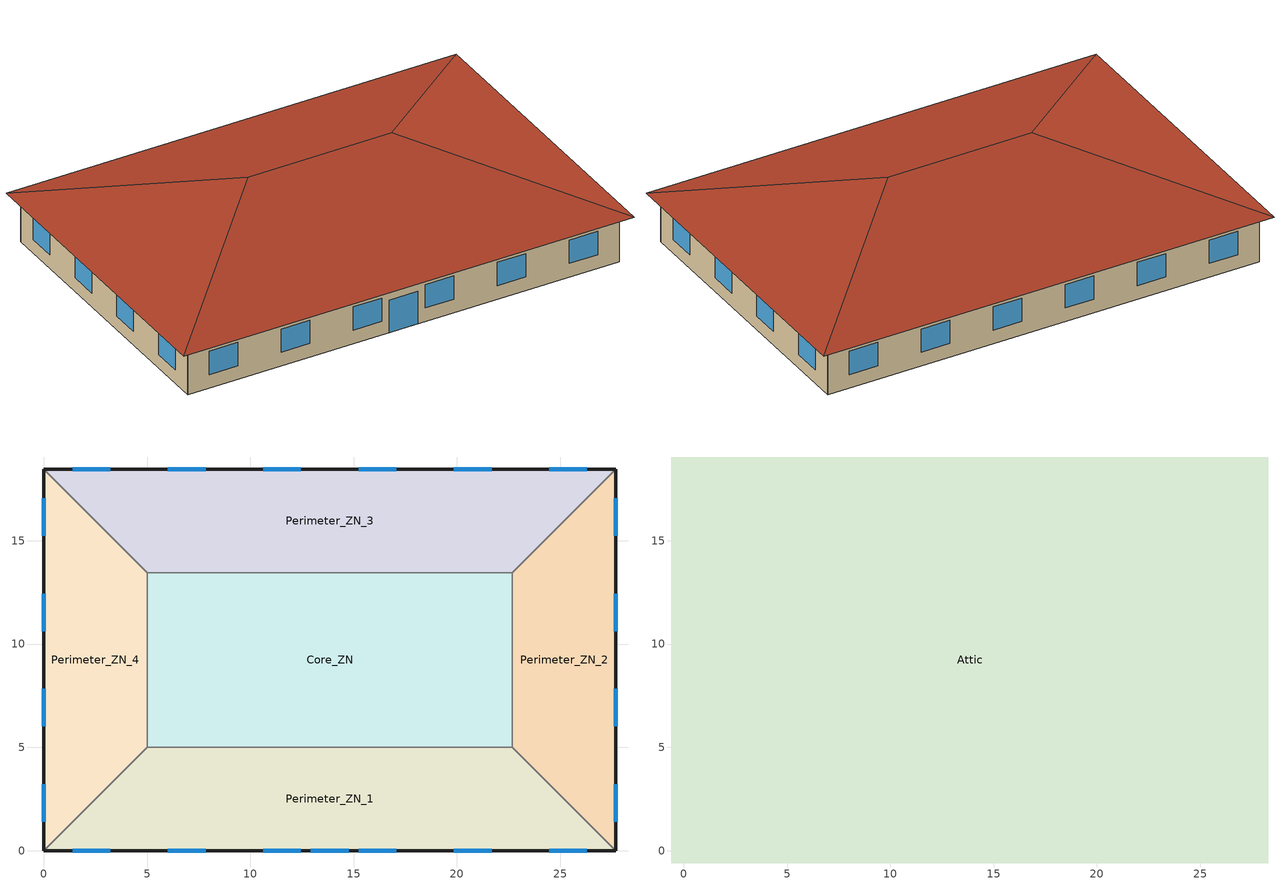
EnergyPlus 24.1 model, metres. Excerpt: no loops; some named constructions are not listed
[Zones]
Core_ZN
 floor ground (ext-slab): 5,13.46 22.69,13.46 22.69,5 5,5 z0
 wall to Perimeter_ZN_2 (int-walls): 22.69,5 22.69,13.46 z0:3.05
 wall to Perimeter_ZN_3 (int-walls): 22.69,13.46 5,13.46 z0:3.05
 wall to Perimeter_ZN_1 (int-walls): 5,5 22.69,5 z0:3.05
 wall to Perimeter_ZN_4 (int-walls): 5,13.46 5,5 z0:3.05
Perimeter_ZN_1
 floor ground (ext-slab): 27.69,0 0,0 5,5 22.69,5 z0
 wall outside (Mass Non-res Ext Wall): 0,0 27.69,0 z0:3.05
 wall to Perimeter_ZN_2 (int-walls): 27.69,0 22.69,5 z0:3.05
 wall to Perimeter_ZN_4 (int-walls): 5,5 0,0 z0:3.05
 window (Window Non-res Fixed): 1.39,0 3.22,0 / 6.01,0 7.84,0 / 10.62,0 12.45,0 / 15.24,0 17.07,0 / 19.85,0 21.68,0 / 24.47,0 26.3,0 z0.9:2.42; 12.93,0 14.76,0 z0:2.13
Perimeter_ZN_2
 floor ground (ext-slab): 22.69,13.46 27.69,18.46 27.69,0 22.69,5 z0
 wall outside (Mass Non-res Ext Wall): 27.69,0 27.69,18.46 z0:3.05
 wall to Perimeter_ZN_3 (int-walls): 27.69,18.46 22.69,13.46 z0:3.05
 window (Window Non-res Fixed): 27.69,1.39 27.69,3.22 / 27.69,6.01 27.69,7.84 / 27.69,10.62 27.69,12.45 / 27.69,15.24 27.69,17.07 z0.9:2.42
Perimeter_ZN_3
 floor ground (ext-slab): 5,13.46 0,18.46 27.69,18.46 22.69,13.46 z0
 wall outside (Mass Non-res Ext Wall): 27.69,18.46 0,18.46 z0:3.05
 wall to Perimeter_ZN_4 (int-walls): 0,18.46 5,13.46 z0:3.05
 window (Window Non-res Fixed): 26.3,18.46 24.47,18.46 / 21.68,18.46 19.85,18.46 / 17.07,18.46 15.24,18.46 / 12.45,18.46 10.62,18.46 / 7.84,18.46 6.01,18.46 / 3.22,18.46 1.39,18.46 z0.9:2.42
Perimeter_ZN_4
 floor ground (ext-slab): 5,5 0,0 0,18.46 5,13.46 z0
 wall outside (Mass Non-res Ext Wall): 0,18.46 0,0 z0:3.05
 window (Window Non-res Fixed): 0,17.07 0,15.24 / 0,12.45 0,10.62 / 0,7.84 0,6.01 / 0,3.22 0,1.39 z0.9:2.42
Attic
 floor outside (Attic Non-res Floor): 28.29,19.06 28.29,-0.6 27.69,0 27.69,18.46 z3.05; -0.6,19.06 28.29,19.06 27.69,18.46 0,18.46 z3.05; 0,0 27.69,0 28.29,-0.6 -0.6,-0.6 z3.05; -0.6,19.06 0,18.46 0,0 -0.6,-0.6 z3.05
 floor to Core_ZN (Attic Non-res Floor): 5,13.46 22.69,13.46 22.69,5 5,5 z3.05
 floor to Perimeter_ZN_2 (Attic Non-res Floor): 22.69,5 22.69,13.46 27.69,18.46 27.69,0 z3.05
 floor to Perimeter_ZN_3 (Attic Non-res Floor): 0,18.46 27.69,18.46 22.69,13.46 5,13.46 z3.05
 floor to Perimeter_ZN_1 (Attic Non-res Floor): 0,0 5,5 22.69,5 27.69,0 z3.05
 floor to Perimeter_ZN_4 (Attic Non-res Floor): 5,13.46 5,5 0,0 0,18.46 z3.05
 roof outside (Attic Non-res Roof): 28.29,-0.6,3.05 28.29,19.06,3.05 18.46,9.23,6.33; 28.29,19.06,3.05 -0.6,19.06,3.05 9.23,9.23,6.33 18.46,9.23,6.33; -0.6,-0.6,3.05 28.29,-0.6,3.05 18.46,9.23,6.33 9.23,9.23,6.33; -0.6,19.06,3.05 -0.6,-0.6,3.05 9.23,9.23,6.33
[Material]
Std Wood 6inch: Roughness=MediumSmooth; Thickness=0.15; Conductivity=0.12; Density=540; Specific Heat=1210; Thermal Absorptance=0.9; Solar Absorptance=0.7; Visible Absorptance=0.7
[MATERIAL] Thermal Absorptance=0.9; Solar Absorptance=0.7; Visible Absorptance=0.7
Name | Roughness | Thickness | Conductivity | Density | Specific Heat
Mat_Z001_O001_Wood_0.0972m | MediumSmooth | 0.097221 | 0.15 | 608 | 1630
Mat_Z001_O002_Plastic_0.0979m | Smooth | 0.097855 | 0.2 | 1000 | 1500
Mat_Z001_O003_Wood_0.0434m | MediumSmooth | 0.043353 | 0.15 | 608 | 1630
Mat_Z001_O004_Wood_0.0446m | MediumSmooth | 0.044591 | 0.15 | 608 | 1630
Mat_Z001_O005_Wood_0.0434m | MediumSmooth | 0.043444 | 0.15 | 608 | 1630
Mat_Z001_O006_Wood_0.1023m | MediumSmooth | 0.102276 | 0.15 | 608 | 1630
Mat_Z001_O007_Wood_0.1402m | MediumSmooth | 0.140151 | 0.15 | 608 | 1630
Mat_Z001_O008_Books_0.1493m | MediumSmooth | 0.149335 | 0.15 | 850 | 1400
Mat_Z001_O009_Books_0.0535m | MediumSmooth | 0.053543 | 0.15 | 850 | 1400
Mat_Z001_O010_Plastic_0.0793m | Smooth | 0.079284 | 0.2 | 1000 | 1500
Mat_Z001_O011_Wood_0.1252m | MediumSmooth | 0.12519 | 0.15 | 608 | 1630
Mat_Z001_O012_Plastic_0.0873m | Smooth | 0.087304 | 0.2 | 1000 | 1500
Mat_Z001_O013_Wood_0.0486m | MediumSmooth | 0.048615 | 0.15 | 608 | 1630
Mat_Z001_O014_Wood_0.0480m | MediumSmooth | 0.048002 | 0.15 | 608 | 1630
Mat_Z001_O015_Wood_0.0487m | MediumSmooth | 0.048741 | 0.15 | 608 | 1630
Mat_Z001_O016_Wood_0.2034m | MediumSmooth | 0.203353 | 0.15 | 608 | 1630
Mat_Z001_O017_Books_0.1699m | MediumSmooth | 0.169881 | 0.15 | 850 | 1400
Mat_Z001_O018_Books_0.0701m | MediumSmooth | 0.070149 | 0.15 | 850 | 1400
Mat_Z001_O019_Plastic_0.0866m | Smooth | 0.086564 | 0.2 | 1000 | 1500
Mat_Z001_O020_Wood_0.1323m | MediumSmooth | 0.132283 | 0.15 | 608 | 1630
Mat_Z001_O021_Plastic_0.1657m | Smooth | 0.165693 | 0.2 | 1000 | 1500
Mat_Z001_O022_Plastic_0.0506m | Smooth | 0.050633 | 0.2 | 1000 | 1500
Mat_Z001_O023_Wood_0.0530m | MediumSmooth | 0.053002 | 0.15 | 608 | 1630
Mat_Z001_O024_Wood_0.0481m | MediumSmooth | 0.048105 | 0.15 | 608 | 1630
Mat_Z001_O025_Wood_0.0586m | MediumSmooth | 0.058647 | 0.15 | 608 | 1630
Mat_Z001_O026_Wood_0.4293m | MediumSmooth | 0.429328 | 0.15 | 608 | 1630
Mat_Z001_O027_Wood_0.2269m | MediumSmooth | 0.226946 | 0.15 | 608 | 1630
Mat_Z001_O028_Books_0.1553m | MediumSmooth | 0.155279 | 0.15 | 850 | 1400
Mat_Z001_O029_Books_0.0749m | MediumSmooth | 0.074856 | 0.15 | 850 | 1400
Mat_Z001_O030_Plastic_0.0689m | Smooth | 0.068944 | 0.2 | 1000 | 1500
Mat_Z001_O031_Plastic_0.0140m | Smooth | 0.013992 | 0.2 | 1000 | 1500
Mat_Z001_O032_Wood_0.0965m | MediumSmooth | 0.096541 | 0.15 | 608 | 1630
Mat_Z001_O033_Plastic_0.0754m | Smooth | 0.075437 | 0.2 | 1000 | 1500
Mat_Z001_O034_Wood_0.0479m | MediumSmooth | 0.04792 | 0.15 | 608 | 1630
Mat_Z001_O035_Wood_0.0517m | MediumSmooth | 0.051746 | 0.15 | 608 | 1630
Mat_Z001_O036_Wood_0.0576m | MediumSmooth | 0.057601 | 0.15 | 608 | 1630
Mat_Z001_O037_Wood_0.2203m | MediumSmooth | 0.22025 | 0.15 | 608 | 1630
Mat_Z001_O038_Wood_0.2109m | MediumSmooth | 0.210905 | 0.15 | 608 | 1630
Mat_Z001_O039_Books_0.1413m | MediumSmooth | 0.14135 | 0.15 | 850 | 1400
Mat_Z001_O040_Books_0.0523m | MediumSmooth | 0.052316 | 0.15 | 850 | 1400
Mat_Z001_O041_Plastic_0.0886m | Smooth | 0.08859 | 0.2 | 1000 | 1500
Mat_Z001_O042_Wood_0.1147m | MediumSmooth | 0.114736 | 0.15 | 608 | 1630
Mat_Z001_O043_Plastic_0.0409m | Smooth | 0.040872 | 0.2 | 1000 | 1500
Mat_Z001_O044_Wood_0.0501m | MediumSmooth | 0.050092 | 0.15 | 608 | 1630
Mat_Z001_O045_Wood_0.0478m | MediumSmooth | 0.047767 | 0.15 | 608 | 1630
Mat_Z001_O046_Wood_0.0529m | MediumSmooth | 0.052904 | 0.15 | 608 | 1630
Mat_Z001_O047_Wood_0.3403m | MediumSmooth | 0.340269 | 0.15 | 608 | 1630
Mat_Z001_O048_Wood_0.2090m | MediumSmooth | 0.208975 | 0.15 | 608 | 1630
Mat_Z001_O049_Books_0.1574m | MediumSmooth | 0.157364 | 0.15 | 850 | 1400
Mat_Z001_O050_Books_0.0664m | MediumSmooth | 0.066372 | 0.15 | 850 | 1400
Mat_Z001_O051_Plastic_0.1136m | Smooth | 0.113577 | 0.2 | 1000 | 1500
Mat_Z001_O052_Plastic_0.0168m | Smooth | 0.016791 | 0.2 | 1000 | 1500
Mat_Z001_O053_Wood_0.0942m | MediumSmooth | 0.094235 | 0.15 | 608 | 1630
Mat_Z001_O054_Books_0.0812m | MediumSmooth | 0.081224 | 0.15 | 850 | 1400
Mat_Z001_O055_Wood_0.0240m | MediumSmooth | 0.023991 | 0.15 | 608 | 1630
Mat_Z001_O056_Wood_0.0563m | MediumSmooth | 0.056286 | 0.15 | 608 | 1630
Mat_Z001_O057_Plastic_0.0854m | Smooth | 0.085384 | 0.2 | 1000 | 1500
Mat_Z001_O058_Plastic_0.0917m | Smooth | 0.091747 | 0.2 | 1000 | 1500
Mat_Z001_O059_Wood_0.1795m | MediumSmooth | 0.179498 | 0.15 | 608 | 1630
Mat_Z001_O060_Plastic_0.0534m | Smooth | 0.053386 | 0.2 | 1000 | 1500
Mat_Z001_O061_Wood_0.0925m | MediumSmooth | 0.092511 | 0.15 | 608 | 1630
Mat_Z001_O062_Books_0.1566m | MediumSmooth | 0.15665 | 0.15 | 850 | 1400
Mat_Z001_O063_Wood_0.0497m | MediumSmooth | 0.049722 | 0.15 | 608 | 1630
Mat_Z001_O064_Wood_0.0549m | MediumSmooth | 0.054946 | 0.15 | 608 | 1630
Mat_Z001_O065_Plastic_0.1108m | Smooth | 0.110764 | 0.2 | 1000 | 1500
Mat_Z001_O066_Plastic_0.1160m | Smooth | 0.11601 | 0.2 | 1000 | 1500
Mat_Z001_O067_Wood_0.2137m | MediumSmooth | 0.213676 | 0.15 | 608 | 1630
Mat_Z001_O068_Wood_0.1038m | MediumSmooth | 0.103768 | 0.15 | 608 | 1630
Mat_Z001_O069_Books_0.1518m | MediumSmooth | 0.151813 | 0.15 | 850 | 1400
Mat_Z001_O070_Wood_0.0476m | MediumSmooth | 0.04755 | 0.15 | 608 | 1630
Mat_Z001_O071_Plastic_0.0500m | Smooth | 0.05 | 0.2 | 1000 | 1500
Mat_Z001_O072_Plastic_0.1679m | Smooth | 0.167919 | 0.2 | 1000 | 1500
Mat_Z001_O073_Plastic_0.1320m | Smooth | 0.131967 | 0.2 | 1000 | 1500
Mat_Z001_O074_Wood_0.1862m | MediumSmooth | 0.186187 | 0.15 | 608 | 1630
Mat_Z001_O075_Wood_0.1030m | MediumSmooth | 0.103 | 0.15 | 608 | 1630
Mat_Z001_O076_Books_0.1104m | MediumSmooth | 0.110391 | 0.15 | 850 | 1400
Mat_Z001_O077_Wood_0.0275m | MediumSmooth | 0.027479 | 0.15 | 608 | 1630
Mat_Z001_O078_Wood_0.0361m | MediumSmooth | 0.036074 | 0.15 | 608 | 1630
Mat_Z001_O079_Plastic_0.0874m | Smooth | 0.087429 | 0.2 | 1000 | 1500
Mat_Z001_O080_Plastic_0.1459m | Smooth | 0.145888 | 0.2 | 1000 | 1500
Mat_Z001_O081_Wood_0.1518m | MediumSmooth | 0.151793 | 0.15 | 608 | 1630
Mat_Z001_O082_Wood_0.1314m | MediumSmooth | 0.131396 | 0.15 | 608 | 1630
Mat_Z001_O083_Books_0.5142m | MediumSmooth | 0.514159 | 0.15 | 850 | 1400
Mat_Z001_O084_Wood_0.1200m | MediumSmooth | 0.120044 | 0.15 | 608 | 1630
Mat_Z001_O085_Wood_0.1360m | MediumSmooth | 0.136014 | 0.15 | 608 | 1630
Mat_Z001_O086_Wood_0.1739m | MediumSmooth | 0.173903 | 0.15 | 608 | 1630
Mat_Z001_O087_Plastic_0.8157m | Smooth | 0.815673 | 0.2 | 1000 | 1500
Mat_Z001_O088_Plastic_1.2062m | Smooth | 1.206228 | 0.2 | 1000 | 1500
Mat_Z001_O089_Wood_0.5306m | MediumSmooth | 0.530558 | 0.15 | 608 | 1630
Mat_Z001_O090_Wood_0.1225m | MediumSmooth | 0.122542 | 0.15 | 608 | 1630
Mat_Z001_O091_Wood_0.1127m | MediumSmooth | 0.112727 | 0.15 | 608 | 1630
Mat_Z001_O092_Plastic_0.0396m | Smooth | 0.039604 | 0.2 | 1000 | 1500
Mat_Z001_O093_Plastic_0.1363m | Smooth | 0.136295 | 0.2 | 1000 | 1500
Mat_Z001_O094_Wood_0.0467m | MediumSmooth | 0.046722 | 0.15 | 608 | 1630
Mat_Z001_O095_Fabric_0.1250m | Rough | 0.124956 | 0.06 | 288 | 1380
Mat_Z001_O096_Wood_0.0538m | MediumSmooth | 0.05385 | 0.15 | 608 | 1630
Mat_Z001_O097_Wood_0.0481m; Mat_Z001_O211_Wood_0.0481m | MediumSmooth | 0.048068 | 0.15 | 608 | 1630
Mat_Z001_O098_Plastic_0.0196m | Smooth | 0.019601 | 0.2 | 1000 | 1500
Mat_Z001_O099_Plastic_0.1108m | Smooth | 0.110815 | 0.2 | 1000 | 1500
Mat_Z001_O100_Wood_0.0696m | MediumSmooth | 0.06958 | 0.15 | 608 | 1630
Mat_Z001_O101_Wood_0.2029m | MediumSmooth | 0.202919 | 0.15 | 608 | 1630
Mat_Z001_O102_Wood_0.1209m | MediumSmooth | 0.12093 | 0.15 | 608 | 1630
Mat_Z001_O103_Plastic_0.1008m | Smooth | 0.100812 | 0.2 | 1000 | 1500
Mat_Z001_O104_Plastic_0.1311m | Smooth | 0.131054 | 0.2 | 1000 | 1500
Mat_Z001_O105_Wood_0.0386m | MediumSmooth | 0.038567 | 0.15 | 608 | 1630
Mat_Z001_O106_Wood_0.0530m | MediumSmooth | 0.053001 | 0.15 | 608 | 1630
Mat_Z001_O107_Fabric_0.1504m | Rough | 0.150432 | 0.06 | 288 | 1380
Mat_Z001_O108_Wood_0.0535m | MediumSmooth | 0.053481 | 0.15 | 608 | 1630
Mat_Z001_O109_Wood_0.0589m | MediumSmooth | 0.058909 | 0.15 | 608 | 1630
Mat_Z001_O110_Plastic_0.0180m | Smooth | 0.017961 | 0.2 | 1000 | 1500
Mat_Z001_O111_Plastic_0.1384m | Smooth | 0.138396 | 0.2 | 1000 | 1500
Mat_Z001_O112_Wood_0.0624m | MediumSmooth | 0.062415 | 0.15 | 608 | 1630
Mat_Z001_O113_Wood_0.3059m | MediumSmooth | 0.30593 | 0.15 | 608 | 1630
Mat_Z001_O114_Wood_0.1012m | MediumSmooth | 0.101249 | 0.15 | 608 | 1630
Mat_Z001_O115_Plastic_0.1265m | Smooth | 0.126541 | 0.2 | 1000 | 1500
Mat_Z001_O116_Wood_0.0732m | MediumSmooth | 0.073152 | 0.15 | 608 | 1630
Mat_Z001_O117_Fabric_0.1394m | Rough | 0.139384 | 0.06 | 288 | 1380
Mat_Z001_O118_Wood_0.0521m | MediumSmooth | 0.05211 | 0.15 | 608 | 1630
Mat_Z001_O119_Wood_0.0456m | MediumSmooth | 0.045573 | 0.15 | 608 | 1630
Mat_Z001_O120_Plastic_0.0149m | Smooth | 0.014878 | 0.2 | 1000 | 1500
Mat_Z001_O121_Plastic_0.0970m | Smooth | 0.097005 | 0.2 | 1000 | 1500
Mat_Z001_O122_Wood_0.0529m | MediumSmooth | 0.052897 | 0.15 | 608 | 1630
Mat_Z001_O123_Wood_0.3216m | MediumSmooth | 0.321568 | 0.15 | 608 | 1630
Mat_Z001_O124_Wood_0.1032m | MediumSmooth | 0.103235 | 0.15 | 608 | 1630
Mat_Z001_O125_Plastic_0.1510m | Smooth | 0.150984 | 0.2 | 1000 | 1500
Mat_Z001_O126_Plastic_0.1483m | Smooth | 0.148293 | 0.2 | 1000 | 1500
Mat_Z001_O127_Wood_0.0878m | MediumSmooth | 0.087829 | 0.15 | 608 | 1630
Mat_Z001_O128_Wood_0.0507m | MediumSmooth | 0.050686 | 0.15 | 608 | 1630
Mat_Z001_O129_Fabric_0.1678m | Rough | 0.16777 | 0.06 | 288 | 1380
Mat_Z001_O130_Wood_0.0489m | MediumSmooth | 0.048889 | 0.15 | 608 | 1630
Mat_Z001_O131_Wood_0.0555m | MediumSmooth | 0.055502 | 0.15 | 608 | 1630
Mat_Z001_O132_Plastic_0.0162m | Smooth | 0.016169 | 0.2 | 1000 | 1500
Mat_Z001_O133_Plastic_0.2368m | Smooth | 0.236814 | 0.2 | 1000 | 1500
Mat_Z001_O134_Wood_0.0574m | MediumSmooth | 0.057386 | 0.15 | 608 | 1630
Mat_Z001_O135_Wood_0.0211m | MediumSmooth | 0.021074 | 0.15 | 608 | 1630
Mat_Z001_O136_Wood_0.0619m | MediumSmooth | 0.061875 | 0.15 | 608 | 1630
Mat_Z001_O137_Plastic_0.1283m | Smooth | 0.12826 | 0.2 | 1000 | 1500
Mat_Z001_O138_Wood_0.0912m | MediumSmooth | 0.091182 | 0.15 | 608 | 1630
Mat_Z001_O139_Books_0.0588m | MediumSmooth | 0.058788 | 0.15 | 850 | 1400
Mat_Z001_O140_Fabric_0.1281m | Rough | 0.128115 | 0.06 | 288 | 1380
Mat_Z001_O141_Plastic_0.1018m | Smooth | 0.101779 | 0.2 | 1000 | 1500
Mat_Z001_O142_Plastic_0.1341m | Smooth | 0.134061 | 0.2 | 1000 | 1500
Mat_Z001_O143_Wood_0.0550m | MediumSmooth | 0.055029 | 0.15 | 608 | 1630
Mat_Z001_O144_Fabric_0.1300m | Rough | 0.130032 | 0.06 | 288 | 1380
Mat_Z001_O145_Wood_0.0601m | MediumSmooth | 0.060106 | 0.15 | 608 | 1630
Mat_Z001_O146_Fabric_0.1156m | Rough | 0.115567 | 0.06 | 288 | 1380
Mat_Z001_O147_Fabric_0.1188m | Rough | 0.118834 | 0.06 | 288 | 1380
Mat_Z001_O148_Wood_0.0668m | MediumSmooth | 0.066784 | 0.15 | 608 | 1630
Mat_Z001_O149_Plastic_0.0946m | Smooth | 0.094569 | 0.2 | 1000 | 1500
Mat_Z001_O150_Plastic_0.0771m | Smooth | 0.077107 | 0.2 | 1000 | 1500
Mat_Z001_O151_Plastic_0.0497m | Smooth | 0.049652 | 0.2 | 1000 | 1500
Mat_Z001_O152_Plastic_0.0716m | Smooth | 0.071623 | 0.2 | 1000 | 1500
Mat_Z001_O153_Plastic_0.0626m | Smooth | 0.062559 | 0.2 | 1000 | 1500
Mat_Z001_O154_Plastic_0.1199m | Smooth | 0.1199 | 0.2 | 1000 | 1500
Mat_Z001_O155_Wood_0.0951m | MediumSmooth | 0.095119 | 0.15 | 608 | 1630
Mat_Z001_O156_Books_0.0438m | MediumSmooth | 0.043776 | 0.15 | 850 | 1400
Mat_Z001_O157_Fabric_0.1145m | Rough | 0.114473 | 0.06 | 288 | 1380
Mat_Z001_O158_Plastic_0.1697m | Smooth | 0.169682 | 0.2 | 1000 | 1500
Mat_Z001_O159_Plastic_0.1853m | Smooth | 0.185253 | 0.2 | 1000 | 1500
Mat_Z001_O160_Wood_0.0571m | MediumSmooth | 0.057133 | 0.15 | 608 | 1630
Mat_Z001_O161_Fabric_0.2046m | Rough | 0.204557 | 0.06 | 288 | 1380
Mat_Z001_O162_Wood_0.0583m | MediumSmooth | 0.058294 | 0.15 | 608 | 1630
Mat_Z001_O163_Fabric_0.1355m | Rough | 0.135469 | 0.06 | 288 | 1380
Mat_Z001_O164_Fabric_0.1236m | Rough | 0.123631 | 0.06 | 288 | 1380
Mat_Z001_O165_Wood_0.0673m | MediumSmooth | 0.067302 | 0.15 | 608 | 1630
Mat_Z001_O166_Plastic_0.1278m | Smooth | 0.127797 | 0.2 | 1000 | 1500
Mat_Z001_O167_Plastic_0.0746m | Smooth | 0.074616 | 0.2 | 1000 | 1500
Mat_Z001_O168_Plastic_0.0538m | Smooth | 0.053763 | 0.2 | 1000 | 1500
Mat_Z001_O169_Plastic_0.0942m | Smooth | 0.094235 | 0.2 | 1000 | 1500
Mat_Z001_O170_Plastic_0.0684m | Smooth | 0.068352 | 0.2 | 1000 | 1500
Mat_Z001_O171_Wood_0.0494m | MediumSmooth | 0.049392 | 0.15 | 608 | 1630
Mat_Z001_O172_Plastic_0.1224m | Smooth | 0.122361 | 0.2 | 1000 | 1500
Mat_Z001_O173_Wood_0.0923m | MediumSmooth | 0.092274 | 0.15 | 608 | 1630
Mat_Z001_O174_Books_0.0535m | MediumSmooth | 0.053471 | 0.15 | 850 | 1400
Mat_Z001_O175_Fabric_0.1516m | Rough | 0.151614 | 0.06 | 288 | 1380
Mat_Z001_O176_Plastic_0.1705m | Smooth | 0.170527 | 0.2 | 1000 | 1500
Mat_Z001_O177_Plastic_0.1377m | Smooth | 0.13771 | 0.2 | 1000 | 1500
Mat_Z001_O178_Wood_0.0416m | MediumSmooth | 0.041635 | 0.15 | 608 | 1630
Mat_Z001_O179_Fabric_0.1653m | Rough | 0.165301 | 0.06 | 288 | 1380
Mat_Z001_O180_Wood_0.0600m | MediumSmooth | 0.059971 | 0.15 | 608 | 1630
Mat_Z001_O181_Fabric_0.1478m | Rough | 0.147818 | 0.06 | 288 | 1380
Mat_Z001_O182_Fabric_0.0994m | Rough | 0.099419 | 0.06 | 288 | 1380
Mat_Z001_O183_Wood_0.0573m | MediumSmooth | 0.057279 | 0.15 | 608 | 1630
Mat_Z001_O184_Plastic_0.1500m | Smooth | 0.15 | 0.2 | 1000 | 1500
Mat_Z001_O185_Plastic_0.0644m | Smooth | 0.064385 | 0.2 | 1000 | 1500
Mat_Z001_O186_Plastic_0.0738m | Smooth | 0.073831 | 0.2 | 1000 | 1500
Mat_Z001_O187_Plastic_0.0781m | Smooth | 0.078133 | 0.2 | 1000 | 1500
Mat_Z001_O188_Plastic_0.1287m | Smooth | 0.128682 | 0.2 | 1000 | 1500
Mat_Z001_O189_Books_0.0547m | MediumSmooth | 0.054743 | 0.15 | 850 | 1400
Mat_Z001_O190_Plastic_0.1209m | Smooth | 0.120939 | 0.2 | 1000 | 1500
Mat_Z001_O191_Wood_0.0930m | MediumSmooth | 0.092961 | 0.15 | 608 | 1630
Mat_Z001_O192_Books_0.0926m | MediumSmooth | 0.09259 | 0.15 | 850 | 1400
Mat_Z001_O193_Fabric_0.1114m | Rough | 0.111412 | 0.06 | 288 | 1380
Mat_Z001_O194_Plastic_0.1312m | Smooth | 0.131189 | 0.2 | 1000 | 1500
Mat_Z001_O195_Plastic_0.1825m | Smooth | 0.182549 | 0.2 | 1000 | 1500
Mat_Z001_O196_Wood_0.0418m | MediumSmooth | 0.041847 | 0.15 | 608 | 1630
Mat_Z001_O197_Fabric_0.1676m | Rough | 0.167559 | 0.06 | 288 | 1380
Mat_Z001_O198_Wood_0.0645m | MediumSmooth | 0.064533 | 0.15 | 608 | 1630
Mat_Z001_O199_Plastic_0.1303m | Smooth | 0.130283 | 0.2 | 1000 | 1500
Mat_Z001_O200_Plastic_0.0995m | Smooth | 0.09952 | 0.2 | 1000 | 1500
Mat_Z001_O201_Plastic_0.0539m | Smooth | 0.053922 | 0.2 | 1000 | 1500
Mat_Z001_O202_Plastic_0.0701m | Smooth | 0.07006 | 0.2 | 1000 | 1500
Mat_Z001_O203_Plastic_0.0588m | Smooth | 0.058786 | 0.2 | 1000 | 1500
Mat_Z001_O204_Fabric_0.0573m | Rough | 0.057256 | 0.06 | 288 | 1380
Mat_Z001_O205_Plastic_0.1164m | Smooth | 0.11645 | 0.2 | 1000 | 1500
Mat_Z001_O206_Wood_0.0930m | MediumSmooth | 0.093023 | 0.15 | 608 | 1630
Mat_Z001_O207_Books_0.0663m | MediumSmooth | 0.066295 | 0.15 | 850 | 1400
Mat_Z001_O208_Fabric_0.1368m | Rough | 0.136835 | 0.06 | 288 | 1380
Mat_Z001_O209_Plastic_0.1771m | Smooth | 0.177134 | 0.2 | 1000 | 1500
Mat_Z001_O210_Plastic_0.2207m | Smooth | 0.220701 | 0.2 | 1000 | 1500
Mat_Z001_O212_Fabric_0.2096m | Rough | 0.209568 | 0.06 | 288 | 1380
Mat_Z001_O213_Wood_0.0624m | MediumSmooth | 0.062374 | 0.15 | 608 | 1630
Mat_Z001_O214_Fabric_0.2391m | Rough | 0.239118 | 0.06 | 288 | 1380
Mat_Z001_O215_Wood_0.0670m | MediumSmooth | 0.066956 | 0.15 | 608 | 1630
Mat_Z001_O216_Plastic_0.1213m | Smooth | 0.121348 | 0.2 | 1000 | 1500
Mat_Z001_O217_Plastic_0.0788m | Smooth | 0.078781 | 0.2 | 1000 | 1500
Mat_Z001_O218_Plastic_0.0503m | Smooth | 0.050262 | 0.2 | 1000 | 1500
Mat_Z001_O219_Plastic_0.0899m | Smooth | 0.089859 | 0.2 | 1000 | 1500
Mat_Z001_O220_Plastic_0.0986m | Smooth | 0.098571 | 0.2 | 1000 | 1500
Mat_Z001_O221_Wood_0.0412m | MediumSmooth | 0.041186 | 0.15 | 608 | 1630
Mat_Z001_O222_Wood_0.0456m | MediumSmooth | 0.045649 | 0.15 | 608 | 1630
Mat_Z001_O224_Wood_0.0676m | MediumSmooth | 0.067605 | 0.15 | 608 | 1630
Mat_Z001_O225_Wood_0.0680m | MediumSmooth | 0.068016 | 0.15 | 608 | 1630
Mat_Z001_O226_Wood_0.0590m | MediumSmooth | 0.059033 | 0.15 | 608 | 1630
Mat_Z001_O227_Plastic_0.4093m | Smooth | 0.409271 | 0.2 | 1000 | 1500
Mat_Z001_O228_Wood_0.0348m | MediumSmooth | 0.034817 | 0.15 | 608 | 1630
Mat_Z001_O229_Plastic_0.1462m | Smooth | 0.146218 | 0.2 | 1000 | 1500
Mat_Z001_O230_Wood_0.0575m | MediumSmooth | 0.057476 | 0.15 | 608 | 1630
Mat_Z001_O231_Plastic_0.1036m | Smooth | 0.103596 | 0.2 | 1000 | 1500
Mat_Z001_O232_Plastic_0.2930m | Smooth | 0.293027 | 0.2 | 1000 | 1500
Mat_Z001_O233_Books_0.1436m | MediumSmooth | 0.143576 | 0.15 | 850 | 1400
Mat_Z001_O234_Plastic_0.1478m | Smooth | 0.147771 | 0.2 | 1000 | 1500
Mat_Z001_O235_Wood_0.1153m | MediumSmooth | 0.115272 | 0.15 | 608 | 1630
Mat_Z001_O236_Wood_0.3308m | MediumSmooth | 0.330836 | 0.15 | 608 | 1630
Mat_Z001_O237_Wood_0.0671m | MediumSmooth | 0.06711 | 0.15 | 608 | 1630
Mat_Z001_O238_Wood_0.0668m | MediumSmooth | 0.066808 | 0.15 | 608 | 1630
Mat_Z001_O239_Fabric_0.5385m | Rough | 0.538477 | 0.06 | 288 | 1380
Mat_Z001_O240_Wood_0.0700m | MediumSmooth | 0.069978 | 0.15 | 608 | 1630
Mat_Z001_O241_Wood_0.0582m | MediumSmooth | 0.058236 | 0.15 | 608 | 1630
Mat_Z001_O242_Wood_0.0572m | MediumSmooth | 0.057194 | 0.15 | 608 | 1630
Mat_Z001_O243_Wood_0.0482m | MediumSmooth | 0.048246 | 0.15 | 608 | 1630
Mat_Z001_O244_Wood_0.1041m | MediumSmooth | 0.104137 | 0.15 | 608 | 1630
Mat_Z001_O245_Wood_0.0704m | MediumSmooth | 0.070402 | 0.15 | 608 | 1630
Mat_Z001_O246_Wood_0.2318m | MediumSmooth | 0.231791 | 0.15 | 608 | 1630
Mat_Z001_O247_Wood_0.2432m | MediumSmooth | 0.243192 | 0.15 | 608 | 1630
Mat_Z001_O248_Wood_0.3384m | MediumSmooth | 0.338351 | 0.15 | 608 | 1630
Mat_Z001_O249_Wood_0.2693m | MediumSmooth | 0.269304 | 0.15 | 608 | 1630
Mat_Z001_O250_Wood_0.3171m | MediumSmooth | 0.317113 | 0.15 | 608 | 1630
Mat_Z001_O251_Wood_0.1423m | MediumSmooth | 0.142271 | 0.15 | 608 | 1630
Mat_Z001_O252_Wood_0.1006m | MediumSmooth | 0.100562 | 0.15 | 608 | 1630
Mat_Z001_O253_Wood_0.1321m | MediumSmooth | 0.132141 | 0.15 | 608 | 1630
Mat_Z001_O254_Wood_0.1730m | MediumSmooth | 0.173008 | 0.15 | 608 | 1630
Mat_Z001_O255_Wood_0.3794m | MediumSmooth | 0.379412 | 0.15 | 608 | 1630
Mat_Z001_O256_Plastic_0.2305m | Smooth | 0.230477 | 0.2 | 1000 | 1500
Mat_Z001_O257_Plastic_0.1309m | Smooth | 0.130922 | 0.2 | 1000 | 1500
Mat_Z001_O258_Books_0.0529m | MediumSmooth | 0.052851 | 0.15 | 850 | 1400
Mat_Z001_O259_Wood_0.2110m | MediumSmooth | 0.210971 | 0.15 | 608 | 1630
Mat_Z001_O260_Wood_0.1218m | MediumSmooth | 0.121813 | 0.15 | 608 | 1630
Mat_Z001_O261_Books_0.0911m | MediumSmooth | 0.091128 | 0.15 | 850 | 1400
Mat_Z001_O262_Plastic_0.0634m | Smooth | 0.063408 | 0.2 | 1000 | 1500
Mat_Z001_O263_Plastic_0.0689m | Smooth | 0.068871 | 0.2 | 1000 | 1500
Mat_Z001_O264_Fabric_0.0890m | Rough | 0.088985 | 0.06 | 288 | 1380
Mat_Z001_O265_Fabric_0.1555m | Rough | 0.155542 | 0.06 | 288 | 1380
Mat_Z001_O266_Fabric_0.1065m | Rough | 0.106474 | 0.06 | 288 | 1380
Mat_Z001_O267_Fabric_0.1612m | Rough | 0.161182 | 0.06 | 288 | 1380
Mat_Z001_O268_Fabric_0.1037m | Rough | 0.103651 | 0.06 | 288 | 1380
Mat_Z001_O269_Fabric_0.1666m | Rough | 0.166588 | 0.06 | 288 | 1380
Mat_Z001_O270_Books_0.1280m | MediumSmooth | 0.127957 | 0.15 | 850 | 1400
Mat_Z001_O271_Plastic_0.1857m | Smooth | 0.185717 | 0.2 | 1000 | 1500
Mat_Z001_O272_Plastic_0.1085m | Smooth | 0.108482 | 0.2 | 1000 | 1500
Mat_Z001_O273_Wood_0.2619m | MediumSmooth | 0.261866 | 0.15 | 608 | 1630
Mat_Z001_O274_Plastic_0.0937m | Smooth | 0.093657 | 0.2 | 1000 | 1500
Mat_Z001_O275_Wood_0.4018m | MediumSmooth | 0.401759 | 0.15 | 608 | 1630
Mat_Z001_O276_Wood_0.2608m | MediumSmooth | 0.260778 | 0.15 | 608 | 1630
Mat_Z001_O277_Books_0.2848m | MediumSmooth | 0.28477 | 0.15 | 850 | 1400
Mat_Z001_O278_Plastic_0.4196m | Smooth | 0.419575 | 0.2 | 1000 | 1500
Mat_Z001_O279_Wood_0.1852m | MediumSmooth | 0.18518 | 0.15 | 608 | 1630
Mat_Z001_O280_Wood_0.1135m | MediumSmooth | 0.113452 | 0.15 | 608 | 1630
Mat_Z001_O281_Wood_0.0588m | MediumSmooth | 0.058819 | 0.15 | 608 | 1630
Mat_Z001_O282_Wood_0.1325m | MediumSmooth | 0.132473 | 0.15 | 608 | 1630
Mat_Z001_O283_Plastic_0.1370m | Smooth | 0.136976 | 0.2 | 1000 | 1500
Mat_Z001_O284_Wood_0.0561m | MediumSmooth | 0.056063 | 0.15 | 608 | 1630
Mat_Z001_O285_Wood_0.0525m | MediumSmooth | 0.05249 | 0.15 | 608 | 1630
Mat_Z001_O286_Wood_0.0568m | MediumSmooth | 0.056772 | 0.15 | 608 | 1630
Mat_Z001_O287_Wood_0.0896m | MediumSmooth | 0.089597 | 0.15 | 608 | 1630
Mat_Z001_O288_Wood_0.1842m | MediumSmooth | 0.184192 | 0.15 | 608 | 1630
Mat_Z001_O289_Concrete_0.5281m | MediumRough | 0.528057 | 1.95 | 2240 | 900
Mat_Z001_O290_Concrete_0.2935m | MediumRough | 0.29354 | 1.95 | 2240 | 900
Mat_Z001_O291_Plastic_0.0833m | Smooth | 0.083299 | 0.2 | 1000 | 1500
Mat_Z001_O292_Plastic_0.0685m | Smooth | 0.068514 | 0.2 | 1000 | 1500
Mat_Z001_O293_Plastic_0.0668m | Smooth | 0.066775 | 0.2 | 1000 | 1500
Mat_Z001_O294_Books_0.0635m | MediumSmooth | 0.063492 | 0.15 | 850 | 1400
Mat_Z001_O295_Plastic_0.0753m | Smooth | 0.075334 | 0.2 | 1000 | 1500
Mat_Z001_O296_Plastic_0.0154m | Smooth | 0.01543 | 0.2 | 1000 | 1500
Mat_Z001_O297_Plastic_0.0145m | Smooth | 0.01447 | 0.2 | 1000 | 1500
Mat_Z001_O298_Plastic_0.1528m | Smooth | 0.152764 | 0.2 | 1000 | 1500
Mat_Z001_O299_Plastic_0.1249m | Smooth | 0.124949 | 0.2 | 1000 | 1500
Mat_Z001_O300_Wood_0.2698m | MediumSmooth | 0.26981 | 0.15 | 608 | 1630
Mat_Z001_O301_Plastic_0.1400m | Smooth | 0.139997 | 0.2 | 1000 | 1500
Mat_Z001_O302_Plastic_0.1498m | Smooth | 0.14976 | 0.2 | 1000 | 1500
Mat_Z001_O303_Plastic_0.1361m | Smooth | 0.136129 | 0.2 | 1000 | 1500
Mat_Z001_O304_Plastic_0.0335m | Smooth | 0.03351 | 0.2 | 1000 | 1500
Mat_Z001_O305_Plastic_0.0247m | Smooth | 0.024691 | 0.2 | 1000 | 1500
Mat_Z001_O306_Plastic_0.0554m | Smooth | 0.055387 | 0.2 | 1000 | 1500
Mat_Z001_O307_Plastic_0.0592m | Smooth | 0.059238 | 0.2 | 1000 | 1500
Mat_Z001_O308_Plastic_0.0800m | Smooth | 0.079969 | 0.2 | 1000 | 1500
Mat_Z001_O309_Plastic_0.0660m | Smooth | 0.065972 | 0.2 | 1000 | 1500
Mat_Z001_O310_Plastic_0.0364m | Smooth | 0.036395 | 0.2 | 1000 | 1500
Mat_Z001_O311_Plastic_0.1420m | Smooth | 0.142034 | 0.2 | 1000 | 1500
Mat_Z001_O312_Concrete_0.2657m | MediumRough | 0.265699 | 1.95 | 2240 | 900
Mat_Z001_O313_Plastic_0.1527m | Smooth | 0.152727 | 0.2 | 1000 | 1500
Mat_Z001_O314_Wood_0.2386m | MediumSmooth | 0.238644 | 0.15 | 608 | 1630
Mat_Z001_O315_Wood_0.2400m | MediumSmooth | 0.239981 | 0.15 | 608 | 1630
Mat_Z001_O316_Books_0.1919m | MediumSmooth | 0.191877 | 0.15 | 850 | 1400
Mat_Z001_O317_Wood_0.1533m | MediumSmooth | 0.153284 | 0.15 | 608 | 1630
Mat_Z001_O318_Wood_0.1205m | MediumSmooth | 0.120529 | 0.15 | 608 | 1630
Mat_Z001_O319_Wood_0.0592m | MediumSmooth | 0.059223 | 0.15 | 608 | 1630
Mat_Z001_O320_Wood_0.0815m | MediumSmooth | 0.081477 | 0.15 | 608 | 1630
Mat_Z001_O321_Plastic_0.0325m | Smooth | 0.032468 | 0.2 | 1000 | 1500
Mat_Z001_O322_Wood_0.0584m | MediumSmooth | 0.058418 | 0.15 | 608 | 1630
Mat_Z001_O323_Wood_0.0446m | MediumSmooth | 0.044644 | 0.15 | 608 | 1630
Mat_Z001_O324_Wood_0.0694m | MediumSmooth | 0.069438 | 0.15 | 608 | 1630
Mat_Z001_O325_Wood_0.0922m | MediumSmooth | 0.092227 | 0.15 | 608 | 1630
Mat_Z001_O326_Wood_0.1893m | MediumSmooth | 0.189256 | 0.15 | 608 | 1630
Mat_Z001_O327_Concrete_0.2300m | MediumRough | 0.230023 | 1.95 | 2240 | 900
Mat_Z001_O328_Concrete_0.1817m | MediumRough | 0.181692 | 1.95 | 2240 | 900
Mat_Z001_O329_Plastic_0.0361m | Smooth | 0.036066 | 0.2 | 1000 | 1500
Mat_Z001_O330_Plastic_0.0664m | Smooth | 0.066412 | 0.2 | 1000 | 1500
Mat_Z001_O331_Plastic_0.0624m | Smooth | 0.062441 | 0.2 | 1000 | 1500
Mat_Z001_O332_Plastic_0.0199m | Smooth | 0.019865 | 0.2 | 1000 | 1500
Mat_Z001_O333_Plastic_0.0164m | Smooth | 0.016427 | 0.2 | 1000 | 1500
Mat_Z001_O334_Plastic_0.1270m | Smooth | 0.12695 | 0.2 | 1000 | 1500
Mat_Z001_O335_Wood_0.0902m | MediumSmooth | 0.090231 | 0.15 | 608 | 1630
Mat_Z001_O336_Plastic_0.1554m | Smooth | 0.155393 | 0.2 | 1000 | 1500
Mat_Z001_O337_Plastic_0.1390m | Smooth | 0.139046 | 0.2 | 1000 | 1500
Mat_Z001_O338_Plastic_0.1018m | Smooth | 0.101782 | 0.2 | 1000 | 1500
Mat_Z001_O339_Plastic_0.0602m | Smooth | 0.060233 | 0.2 | 1000 | 1500
Mat_Z001_O340_Plastic_0.0425m | Smooth | 0.042517 | 0.2 | 1000 | 1500
Mat_Z001_O341_Plastic_0.0541m | Smooth | 0.054147 | 0.2 | 1000 | 1500
Mat_Z001_O342_Plastic_0.0994m | Smooth | 0.099422 | 0.2 | 1000 | 1500
Mat_Z001_O343_Concrete_0.2456m | MediumRough | 0.245552 | 1.95 | 2240 | 900
Mat_Z001_O344_Wood_0.2487m | MediumSmooth | 0.248744 | 0.15 | 608 | 1630
Mat_Z001_O345_Wood_0.2479m | MediumSmooth | 0.247867 | 0.15 | 608 | 1630
Mat_Z001_O346_Books_0.2093m | MediumSmooth | 0.20933 | 0.15 | 850 | 1400
Mat_Z001_O347_Plastic_0.1738m | Smooth | 0.173765 | 0.2 | 1000 | 1500
Mat_Z001_O348_Wood_0.2045m | MediumSmooth | 0.204482 | 0.15 | 608 | 1630
Mat_Z001_O349_Wood_0.1187m | MediumSmooth | 0.118718 | 0.15 | 608 | 1630
Mat_Z001_O350_Wood_0.0705m | MediumSmooth | 0.070546 | 0.15 | 608 | 1630
Mat_Z001_O351_Wood_0.2181m | MediumSmooth | 0.218068 | 0.15 | 608 | 1630
Mat_Z001_O352_Plastic_0.1563m | Smooth | 0.156318 | 0.2 | 1000 | 1500
Mat_Z001_O353_Wood_0.0699m | MediumSmooth | 0.069889 | 0.15 | 608 | 1630
Mat_Z001_O354_Wood_0.0419m | MediumSmooth | 0.041857 | 0.15 | 608 | 1630
Mat_Z001_O355_Wood_0.0599m | MediumSmooth | 0.05992 | 0.15 | 608 | 1630
Mat_Z001_O356_Wood_0.0919m | MediumSmooth | 0.091929 | 0.15 | 608 | 1630
Mat_Z001_O357_Wood_0.1948m | MediumSmooth | 0.1948 | 0.15 | 608 | 1630
Mat_Z001_O358_Concrete_0.2684m | MediumRough | 0.268421 | 1.95 | 2240 | 900
Mat_Z001_O359_Concrete_0.1899m | MediumRough | 0.189853 | 1.95 | 2240 | 900
Mat_Z001_O360_Plastic_0.0522m | Smooth | 0.052154 | 0.2 | 1000 | 1500
Mat_Z001_O361_Plastic_0.0826m | Smooth | 0.082575 | 0.2 | 1000 | 1500
Mat_Z001_O362_Plastic_0.0525m | Smooth | 0.052478 | 0.2 | 1000 | 1500
Mat_Z001_O363_Plastic_0.0742m | Smooth | 0.074209 | 0.2 | 1000 | 1500
Mat_Z001_O364_Plastic_0.0164m | Smooth | 0.016447 | 0.2 | 1000 | 1500
Mat_Z001_O365_Plastic_0.0136m | Smooth | 0.013584 | 0.2 | 1000 | 1500
Mat_Z001_O366_Plastic_0.1222m | Smooth | 0.122214 | 0.2 | 1000 | 1500
Mat_Z001_O367_Plastic_0.1143m | Smooth | 0.114344 | 0.2 | 1000 | 1500
Mat_Z001_O368_Wood_0.3132m | MediumSmooth | 0.313228 | 0.15 | 608 | 1630
Mat_Z001_O369_Plastic_0.1479m | Smooth | 0.147856 | 0.2 | 1000 | 1500
Mat_Z001_O370_Plastic_0.1491m | Smooth | 0.149105 | 0.2 | 1000 | 1500
Mat_Z001_O371_Plastic_0.1812m | Smooth | 0.18118 | 0.2 | 1000 | 1500
Mat_Z001_O372_Plastic_0.0517m | Smooth | 0.051661 | 0.2 | 1000 | 1500
Mat_Z001_O373_Plastic_0.0285m | Smooth | 0.028509 | 0.2 | 1000 | 1500
Mat_Z001_O374_Plastic_0.1244m | Smooth | 0.124371 | 0.2 | 1000 | 1500
Mat_Z001_O375_Plastic_0.1832m | Smooth | 0.183221 | 0.2 | 1000 | 1500
Mat_Z001_O376_Concrete_0.3851m | MediumRough | 0.385135 | 1.95 | 2240 | 900
Mat_Z001_O377_Wood_0.1976m | MediumSmooth | 0.197591 | 0.15 | 608 | 1630
Mat_Z001_O378_Wood_0.2172m | MediumSmooth | 0.217244 | 0.15 | 608 | 1630
Mat_Z001_O379_Books_0.2348m | MediumSmooth | 0.234759 | 0.15 | 850 | 1400
Mat_Z001_O380_Plastic_0.1679m | Smooth | 0.167862 | 0.2 | 1000 | 1500
Mat_Z001_O381_Wood_0.1702m | MediumSmooth | 0.170152 | 0.15 | 608 | 1630
Mat_Z001_O382_Wood_0.1142m | MediumSmooth | 0.114161 | 0.15 | 608 | 1630
Mat_Z001_O383_Wood_0.0582m | MediumSmooth | 0.058175 | 0.15 | 608 | 1630
Mat_Z001_O384_Wood_0.1314m | MediumSmooth | 0.131381 | 0.15 | 608 | 1630
Mat_Z001_O385_Plastic_0.1314m | Smooth | 0.13144 | 0.2 | 1000 | 1500
Mat_Z001_O386_Wood_0.0690m | MediumSmooth | 0.069042 | 0.15 | 608 | 1630
Mat_Z001_O387_Wood_0.0437m | MediumSmooth | 0.043675 | 0.15 | 608 | 1630
Mat_Z001_O388_Wood_0.0643m | MediumSmooth | 0.064253 | 0.15 | 608 | 1630
Mat_Z001_O389_Wood_0.0973m | MediumSmooth | 0.097303 | 0.15 | 608 | 1630
Mat_Z001_O390_Wood_0.1984m | MediumSmooth | 0.198421 | 0.15 | 608 | 1630
Mat_Z001_O391_Concrete_0.2336m | MediumRough | 0.233612 | 1.95 | 2240 | 900
Mat_Z001_O392_Concrete_0.1793m | MediumRough | 0.179341 | 1.95 | 2240 | 900
Mat_Z001_O393_Plastic_0.0801m | Smooth | 0.080118 | 0.2 | 1000 | 1500
Mat_Z001_O394_Plastic_0.0700m | Smooth | 0.069967 | 0.2 | 1000 | 1500
Mat_Z001_O395_Plastic_0.0201m | Smooth | 0.020101 | 0.2 | 1000 | 1500
Mat_Z001_O396_Plastic_0.0182m | Smooth | 0.018171 | 0.2 | 1000 | 1500
Mat_Z001_O397_Plastic_0.1283m | Smooth | 0.128336 | 0.2 | 1000 | 1500
Mat_Z001_O398_Plastic_0.0774m | Smooth | 0.077384 | 0.2 | 1000 | 1500
Mat_Z001_O399_Wood_0.2883m | MediumSmooth | 0.288258 | 0.15 | 608 | 1630
Mat_Z001_O400_Plastic_0.2586m | Smooth | 0.258646 | 0.2 | 1000 | 1500
Mat_Z001_O401_Plastic_0.1605m | Smooth | 0.16049 | 0.2 | 1000 | 1500
Mat_Z001_O402_Plastic_0.1224m | Smooth | 0.122418 | 0.2 | 1000 | 1500
Mat_Z001_O403_Plastic_0.0491m | Smooth | 0.049051 | 0.2 | 1000 | 1500
Mat_Z001_O404_Plastic_0.0447m | Smooth | 0.044693 | 0.2 | 1000 | 1500
Mat_Z001_O405_Plastic_0.1172m | Smooth | 0.117227 | 0.2 | 1000 | 1500
Mat_Z001_O406_Concrete_0.2862m | MediumRough | 0.286235 | 1.95 | 2240 | 900
Mat_Z001_O407_Plastic_0.1262m | Smooth | 0.126227 | 0.2 | 1000 | 1500
Mat_Z001_O408_Wood_0.7793m | MediumSmooth | 0.779322 | 0.15 | 608 | 1630
Mat_Z001_O409_Plastic_0.1160m | Smooth | 0.116018 | 0.2 | 1000 | 1500
Mat_Z001_O410_Plastic_0.1176m | Smooth | 0.117647 | 0.2 | 1000 | 1500
Mat_Z001_O411_Plastic_0.1559m | Smooth | 0.15592 | 0.2 | 1000 | 1500
Mat_Z001_O412_Metal_0.2663m | Smooth | 0.266311 | 45.28 | 7824 | 500
Mat_Z001_O413_Wood_0.0611m | MediumSmooth | 0.0611 | 0.15 | 608 | 1630
Mat_Z001_O414_Wood_0.0609m | MediumSmooth | 0.060949 | 0.15 | 608 | 1630
Mat_Z001_O415_Plastic_0.1047m | Smooth | 0.104681 | 0.2 | 1000 | 1500
Mat_Z001_O417_Wood_0.1345m | MediumSmooth | 0.134499 | 0.15 | 608 | 1630
Mat_Z001_O418_Wood_0.2899m | MediumSmooth | 0.28986 | 0.15 | 608 | 1630
Mat_Z001_O419_Plastic_0.1109m | Smooth | 0.110918 | 0.2 | 1000 | 1500
Mat_Z001_O420_Plastic_0.0955m | Smooth | 0.095455 | 0.2 | 1000 | 1500
Mat_Z001_O421_Plastic_0.1297m | Smooth | 0.129739 | 0.2 | 1000 | 1500
Mat_Z001_O422_Wood_1.2131m | MediumSmooth | 1.213099 | 0.15 | 608 | 1630
Mat_Z001_O423_Plastic_1.3730m | Smooth | 1.373029 | 0.2 | 1000 | 1500
Mat_Z001_O424_Plastic_0.6447m | Smooth | 0.644681 | 0.2 | 1000 | 1500
Mat_Z001_O425_Plastic_1.3448m | Smooth | 1.344842 | 0.2 | 1000 | 1500
Mat_Z001_O426_Metal_1.2667m | Smooth | 1.266746 | 45.28 | 7824 | 500
Mat_Z001_O427_Wood_0.2784m | MediumSmooth | 0.27836 | 0.15 | 608 | 1630
Mat_Z001_O428_Wood_0.9766m | MediumSmooth | 0.976632 | 0.15 | 608 | 1630
Mat_Z001_O429_Wood_0.3026m | MediumSmooth | 0.302568 | 0.15 | 608 | 1630
Mat_Z001_O430_Plastic_0.8443m | Smooth | 0.844295 | 0.2 | 1000 | 1500
Mat_Z001_O432_Wood_0.2955m | MediumSmooth | 0.295492 | 0.15 | 608 | 1630
Mat_Z001_O433_Wood_1.1926m | MediumSmooth | 1.192551 | 0.15 | 608 | 1630
Mat_Z001_O434_Plastic_1.0671m | Smooth | 1.067054 | 0.2 | 1000 | 1500
Mat_Z001_O435_Plastic_1.0372m | Smooth | 1.037243 | 0.2 | 1000 | 1500
Mat_Z001_O436_Plastic_1.1947m | Smooth | 1.19475 | 0.2 | 1000 | 1500
Mat_Z001_O438_Wood_0.4516m | MediumSmooth | 0.451568 | 0.15 | 608 | 1630
Mat_Z001_O439_Plastic_0.1003m | Smooth | 0.100334 | 0.2 | 1000 | 1500
Mat_Z001_O440_Wood_0.2775m | MediumSmooth | 0.277522 | 0.15 | 608 | 1630
Mat_Z001_O442_Fabric_0.2590m | Rough | 0.259028 | 0.06 | 288 | 1380
Mat_Z001_O443_Wood_0.2887m | MediumSmooth | 0.288715 | 0.15 | 608 | 1630
Mat_Z001_O444_Wood_0.7807m | MediumSmooth | 0.780741 | 0.15 | 608 | 1630
Mat_Z001_O445_Wood_0.3809m | MediumSmooth | 0.380883 | 0.15 | 608 | 1630
Mat_Z001_O446_Wood_0.0744m | MediumSmooth | 0.074419 | 0.15 | 608 | 1630
Mat_Z001_O447_Wood_0.1221m | MediumSmooth | 0.122131 | 0.15 | 608 | 1630
Mat_Z001_O448_Plastic_0.1578m | Smooth | 0.157823 | 0.2 | 1000 | 1500
Mat_Z001_O449_Plastic_0.0736m | Smooth | 0.073589 | 0.2 | 1000 | 1500
Mat_Z001_O450_Plastic_0.0746m | Smooth | 0.074635 | 0.2 | 1000 | 1500
Mat_Z001_O451_Fabric_0.1335m | Rough | 0.133532 | 0.06 | 288 | 1380
Mat_Z001_O452_Fabric_0.1487m | Rough | 0.148682 | 0.06 | 288 | 1380
Mat_Z001_O453_Plastic_0.0115m | Smooth | 0.011539 | 0.2 | 1000 | 1500
Mat_Z001_O454_Fabric_0.4065m | Rough | 0.406496 | 0.06 | 288 | 1380
Mat_Z001_O455_Plastic_0.3122m | Smooth | 0.312164 | 0.2 | 1000 | 1500
Mat_Z001_O456_Fabric_0.2396m | Rough | 0.239591 | 0.06 | 288 | 1380
Mat_Z001_O457_Fabric_0.2630m | Rough | 0.262969 | 0.06 | 288 | 1380
Mat_Z001_O458_Fabric_0.2206m | Rough | 0.220634 | 0.06 | 288 | 1380
Mat_Z001_O459_Wood_0.2318m | MediumSmooth | 0.231784 | 0.15 | 608 | 1630
Mat_Z001_O460_Books_0.0784m | MediumSmooth | 0.078442 | 0.15 | 850 | 1400
Mat_Z001_O461_Books_0.0883m | MediumSmooth | 0.08833 | 0.15 | 850 | 1400
Mat_Z001_O462_Fabric_0.1714m | Rough | 0.171378 | 0.06 | 288 | 1380
Mat_Z001_O463_Concrete_0.2607m | MediumRough | 0.260669 | 1.95 | 2240 | 900
Mat_Z001_O464_Fabric_0.1565m | Rough | 0.156467 | 0.06 | 288 | 1380
Mat_Z001_O465_Fabric_0.3587m | Rough | 0.358695 | 0.06 | 288 | 1380
Mat_Z001_O466_Wood_0.2330m | MediumSmooth | 0.233014 | 0.15 | 608 | 1630
Mat_Z001_O467_Wood_0.2861m | MediumSmooth | 0.286141 | 0.15 | 608 | 1630
Mat_Z001_O468_Concrete_0.5459m | MediumRough | 0.545875 | 1.95 | 2240 | 900
Mat_Z001_O469_Concrete_0.4726m | MediumRough | 0.472613 | 1.95 | 2240 | 900
Mat_Z001_O470_Plastic_0.2533m | Smooth | 0.253283 | 0.2 | 1000 | 1500
Mat_Z001_O471_Fabric_0.2287m | Rough | 0.228688 | 0.06 | 288 | 1380
Mat_Z001_O472_Fabric_0.1757m | Rough | 0.175663 | 0.06 | 288 | 1380
Mat_Z001_O473_Wood_0.0740m | MediumSmooth | 0.073983 | 0.15 | 608 | 1630
Mat_Z001_O474_Wood_0.0940m | MediumSmooth | 0.094028 | 0.15 | 608 | 1630
Mat_Z001_O475_Plastic_0.1277m | Smooth | 0.127683 | 0.2 | 1000 | 1500
Mat_Z001_O476_Plastic_0.1093m | Smooth | 0.109347 | 0.2 | 1000 | 1500
Mat_Z001_O477_Plastic_0.1234m | Smooth | 0.123361 | 0.2 | 1000 | 1500
Mat_Z001_O478_Plastic_0.1225m | Smooth | 0.122454 | 0.2 | 1000 | 1500
Mat_Z001_O479_Plastic_0.1634m | Smooth | 0.163372 | 0.2 | 1000 | 1500
Mat_Z001_O480_Plastic_0.5093m | Smooth | 0.509334 | 0.2 | 1000 | 1500
Mat_Z001_O481_Plastic_0.2608m | Smooth | 0.260845 | 0.2 | 1000 | 1500
Mat_Z001_O482_Wood_0.0997m | MediumSmooth | 0.099725 | 0.15 | 608 | 1630
Mat_Z001_O483_Wood_0.0688m | MediumSmooth | 0.068766 | 0.15 | 608 | 1630
Mat_Z001_O484_Wood_0.0642m | MediumSmooth | 0.064194 | 0.15 | 608 | 1630
Mat_Z001_O485_Wood_0.0661m | MediumSmooth | 0.066138 | 0.15 | 608 | 1630
Mat_Z001_O486_Wood_0.0566m | MediumSmooth | 0.056632 | 0.15 | 608 | 1630
Mat_Z001_O487_Wood_0.4392m | MediumSmooth | 0.439242 | 0.15 | 608 | 1630
Mat_Z001_O488_Books_0.1524m | MediumSmooth | 0.152408 | 0.15 | 850 | 1400
Mat_Z001_O489_Books_0.1967m | MediumSmooth | 0.196666 | 0.15 | 850 | 1400
Mat_Z001_O490_Wood_0.1940m | MediumSmooth | 0.194017 | 0.15 | 608 | 1630
Mat_Z001_O491_Metal_0.4349m | Smooth | 0.434911 | 45.28 | 7824 | 500
Mat_Z001_O492_Wood_0.4902m | MediumSmooth | 0.490166 | 0.15 | 608 | 1630
Mat_Z001_O493_Wood_0.1174m | MediumSmooth | 0.117369 | 0.15 | 608 | 1630
Mat_Z001_O494_Plastic_0.2745m | Smooth | 0.27451 | 0.2 | 1000 | 1500
Mat_Z001_O495_Books_0.1156m | MediumSmooth | 0.115556 | 0.15 | 850 | 1400
Mat_Z001_O496_Plastic_0.1658m | Smooth | 0.165775 | 0.2 | 1000 | 1500
Mat_Z001_O497_Plastic_0.1541m | Smooth | 0.15415 | 0.2 | 1000 | 1500
Mat_Z001_O498_Plastic_0.1036m | Smooth | 0.103553 | 0.2 | 1000 | 1500
Mat_Z001_O499_Plastic_0.1097m | Smooth | 0.109659 | 0.2 | 1000 | 1500
Mat_Z001_O500_Plastic_0.1050m | Smooth | 0.105033 | 0.2 | 1000 | 1500
Mat_Z001_O501_Plastic_0.1278m | Smooth | 0.12782 | 0.2 | 1000 | 1500
Mat_Z001_O502_Wood_0.0511m | MediumSmooth | 0.051088 | 0.15 | 608 | 1630
Mat_Z001_O503_Plastic_0.0713m | Smooth | 0.071295 | 0.2 | 1000 | 1500
Mat_Z001_O504_Plastic_0.0932m | Smooth | 0.093236 | 0.2 | 1000 | 1500
Mat_Z001_O505_Plastic_0.1449m | Smooth | 0.144941 | 0.2 | 1000 | 1500
Mat_Z001_O506_Plastic_0.0710m | Smooth | 0.070987 | 0.2 | 1000 | 1500
Mat_Z001_O507_Plastic_0.0743m | Smooth | 0.074273 | 0.2 | 1000 | 1500
Mat_Z001_O508_Wood_0.0528m | MediumSmooth | 0.052828 | 0.15 | 608 | 1630
Mat_Z001_O509_Plastic_0.0158m | Smooth | 0.01581 | 0.2 | 1000 | 1500
Mat_Z001_O510_Concrete_0.2258m | MediumRough | 0.225817 | 1.95 | 2240 | 900
Mat_Z001_O511_Concrete_0.4536m | MediumRough | 0.453635 | 1.95 | 2240 | 900
Mat_Z001_O512_Concrete_0.2387m | MediumRough | 0.238726 | 1.95 | 2240 | 900
Mat_Z001_O513_Wood_0.2283m | MediumSmooth | 0.228277 | 0.15 | 608 | 1630
Mat_Z001_O514_Concrete_0.3055m | MediumRough | 0.305542 | 1.95 | 2240 | 900
Mat_Z001_O515_Plastic_0.1827m | Smooth | 0.182692 | 0.2 | 1000 | 1500
Mat_Z001_O516_Wood_0.0832m | MediumSmooth | 0.08318 | 0.15 | 608 | 1630
Mat_Z001_O517_Books_0.1873m | MediumSmooth | 0.187299 | 0.15 | 850 | 1400
Mat_Z001_O518_Fabric_0.1503m | Rough | 0.150345 | 0.06 | 288 | 1380
Mat_Z001_O519_Fabric_0.1057m | Rough | 0.105726 | 0.06 | 288 | 1380
Mat_Z001_O520_Plastic_0.1408m | Smooth | 0.140829 | 0.2 | 1000 | 1500
Mat_Z001_O521_Plastic_0.0154m | Smooth | 0.015354 | 0.2 | 1000 | 1500
Mat_Z001_O522_Concrete_0.3425m | MediumRough | 0.342495 | 1.95 | 2240 | 900
Mat_Z001_O523_Plastic_0.7229m | Smooth | 0.722913 | 0.2 | 1000 | 1500
Mat_Z001_O524_Plastic_0.3837m | Smooth | 0.383715 | 0.2 | 1000 | 1500
Mat_Z001_O525_Wood_0.0931m | MediumSmooth | 0.093115 | 0.15 | 608 | 1630
Mat_Z001_O526_Wood_0.1165m | MediumSmooth | 0.116547 | 0.15 | 608 | 1630
Mat_Z001_O527_Wood_0.0480m | MediumSmooth | 0.048043 | 0.15 | 608 | 1630
Mat_Z001_O528_Wood_0.0694m | MediumSmooth | 0.06944 | 0.15 | 608 | 1630
Mat_Z001_O529_Wood_0.0544m | MediumSmooth | 0.054427 | 0.15 | 608 | 1630
Mat_Z001_O530_Wood_0.5265m | MediumSmooth | 0.526467 | 0.15 | 608 | 1630
Mat_Z001_O531_Books_0.3835m | MediumSmooth | 0.38347 | 0.15 | 850 | 1400
Mat_Z001_O532_Books_0.2146m | MediumSmooth | 0.214635 | 0.15 | 850 | 1400
Mat_Z001_O533_Books_0.1809m | MediumSmooth | 0.180867 | 0.15 | 850 | 1400
Mat_Z001_O534_Metal_0.6451m | Smooth | 0.645137 | 45.28 | 7824 | 500
Mat_Z001_O535_Wood_0.7934m | MediumSmooth | 0.793365 | 0.15 | 608 | 1630
Mat_Z001_O536_Books_0.1163m | MediumSmooth | 0.116305 | 0.15 | 850 | 1400
Mat_Z001_O537_Plastic_0.1570m | Smooth | 0.156967 | 0.2 | 1000 | 1500
Mat_Z001_O538_Plastic_0.1539m | Smooth | 0.153942 | 0.2 | 1000 | 1500
Mat_Z001_O539_Plastic_0.1360m | Smooth | 0.135978 | 0.2 | 1000 | 1500
Mat_Z001_O540_Plastic_0.1531m | Smooth | 0.153148 | 0.2 | 1000 | 1500
Mat_Z001_O541_Plastic_0.1611m | Smooth | 0.161099 | 0.2 | 1000 | 1500
Mat_Z001_O542_Wood_0.0516m | MediumSmooth | 0.0516 | 0.15 | 608 | 1630
Mat_Z001_O543_Plastic_0.0885m | Smooth | 0.088548 | 0.2 | 1000 | 1500
Mat_Z001_O544_Plastic_0.0801m | Smooth | 0.080148 | 0.2 | 1000 | 1500
Mat_Z001_O545_Plastic_0.1338m | Smooth | 0.133817 | 0.2 | 1000 | 1500
Mat_Z001_O546_Plastic_0.0612m | Smooth | 0.061224 | 0.2 | 1000 | 1500
Mat_Z001_O547_Plastic_0.0637m | Smooth | 0.063679 | 0.2 | 1000 | 1500
Mat_Z001_O548_Wood_0.0602m | MediumSmooth | 0.060154 | 0.15 | 608 | 1630
Mat_Z001_O549_Plastic_0.0166m | Smooth | 0.0166 | 0.2 | 1000 | 1500
Mat_Z001_O550_Concrete_0.0900m | MediumRough | 0.089958 | 1.95 | 2240 | 900
Mat_Z001_O551_Plastic_0.0675m | Smooth | 0.067548 | 0.2 | 1000 | 1500
Mat_Z001_O552_Plastic_0.1710m | Smooth | 0.170972 | 0.2 | 1000 | 1500
Mat_Z001_O553_Wood_0.0832m | MediumSmooth | 0.083164 | 0.15 | 608 | 1630
Mat_Z001_O554_Books_0.2086m | MediumSmooth | 0.208643 | 0.15 | 850 | 1400
Mat_Z001_O555_Fabric_0.1175m | Rough | 0.117536 | 0.06 | 288 | 1380
Mat_Z001_O556_Fabric_0.1117m | Rough | 0.111737 | 0.06 | 288 | 1380
Mat_Z001_O557_Plastic_0.1622m | Smooth | 0.162238 | 0.2 | 1000 | 1500
Mat_Z001_O558_Plastic_0.0153m | Smooth | 0.01528 | 0.2 | 1000 | 1500
Mat_Z001_O559_Plastic_0.0391m | Smooth | 0.039139 | 0.2 | 1000 | 1500
Mat_Z001_O560_Fabric_1.2428m | Rough | 1.242798 | 0.06 | 288 | 1380
Mat_Z001_O561_Wood_1.2832m | MediumSmooth | 1.283172 | 0.15 | 608 | 1630
Mat_Z001_O562_Wood_0.3099m | MediumSmooth | 0.309884 | 0.15 | 608 | 1630
Mat_Z001_O563_Fabric_1.0602m | Rough | 1.060186 | 0.06 | 288 | 1380
